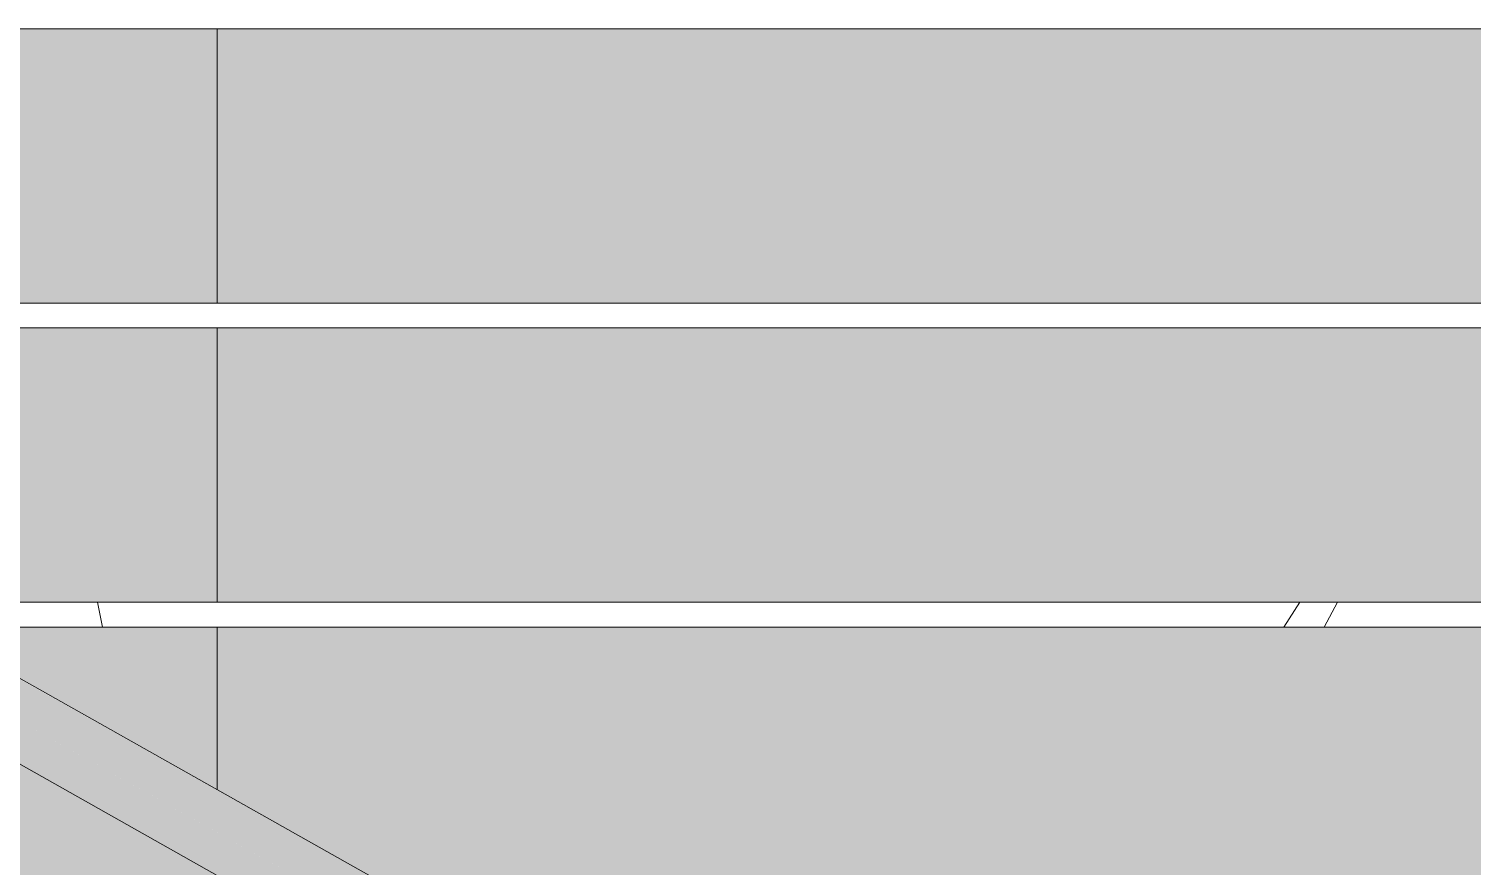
# Model space of a CAD drawing. Header units: inches. Extents: x 1822 to 8392, y -297 to 673.
# Drawn here: x 3925.31 to 3954.26, y 24.96 to 41.75 of the extents above; entities that cross this region are included whole.
import ezdxf

# ---------------------------------------------------------------- set-up
doc = ezdxf.new("R2010")
doc.units = ezdxf.units.IN
doc.header["$MEASUREMENT"] = 0
for name, color, linetype, lineweight in [('A-FLOR-HRAL', 11, 'Continuous', 9), ('A-GLAZ-CURT', 52, 'Continuous', 9), ('G-IMPT', 8, 'Continuous', 9), ('I-FURN', 30, 'Continuous', 9)]:
    doc.layers.add(name, color=color, linetype=linetype, lineweight=lineweight)

# ---------------------------------------------------------------- blocks, each defined once
blk = doc.blocks.new('Outdoor Table01 - 02ZUTB01_dwg-V2-BUILDING ELEVATION - EAST')
at = {"layer": 'G-IMPT'}
for p, q in [((3950.804, 30.25), (3950.481, 29.75)), ((3951.562, 30.25), (3951.292, 29.75))]:
    blk.add_line(p, q, dxfattribs=at)
blk = doc.blocks.new('Outdoor Table01 - Outdoor Table01-2525492-BUILDING ELEVATION - EAST')
blk.add_blockref('Outdoor Table01 - 02ZUTB01_dwg-V2-BUILDING ELEVATION - EAST', (0, 0))
blk = doc.blocks.new('Outdoor Table01 - 02ZUTB01_dwg-V3-BUILDING ELEVATION - EAST')
at = {"layer": 'G-IMPT'}
blk.add_line((3926.688, 30.25), (3926.788, 29.75), dxfattribs=at)
blk = doc.blocks.new('Outdoor Table01 - Outdoor Table01-V4-BUILDING ELEVATION - EAST')
blk.add_blockref('Outdoor Table01 - 02ZUTB01_dwg-V3-BUILDING ELEVATION - EAST', (0, 0))
blk = doc.blocks.new('Railing - Railing-2757319-BUILDING ELEVATION - EAST')
at = {"layer": 'A-FLOR-HRAL'}
for points in [[(3946.124, 16.03), (3946.124, 16.891), (3908.124, 38.28), (3908.124, 37.448), (3942.154, 18.268)], [(3945.73, 15.391), (3946.124, 15.421), (3946.124, 16.03), (3908.124, 37.448), (3908.128, 36.809), (3908.435, 36.527), (3908.635, 36.299), (3945.676, 15.421)]]:
    blk.add_hatch(color=256, dxfattribs=at).paths.add_polyline_path(points, flags=0)
for p, q in [((3946.124, 16.891), (3908.124, 38.309)), ((3908.124, 36.587), (3946.124, 15.169))]:
    blk.add_line(p, q, dxfattribs=at)
blk = doc.blocks.new('Horizontal_Siding - Horizontal_Siding-V68-BUILDING ELEVATION - EAST')
at = {"layer": 'A-GLAZ-CURT'}
h = blk.add_hatch(color=256, dxfattribs=at)
h.paths.add_polyline_path([(3929.089, 24.25), (3930.012, 24.25), (3929.089, 24.77), (3929.089, 24.437)], flags=0)
h.paths.add_polyline_path([(3937.964, 24.25), (3959.824, 24.25), (3959.824, 29.75), (3929.089, 29.75), (3929.089, 26.492), (3933.067, 24.25), (3933.774, 24.25)], flags=0)
for p, q in [((3959.824, 29.75), (3929.089, 29.75)), ((3929.089, 29.75), (3929.089, 26.492))]:
    blk.add_line(p, q, dxfattribs=at)
blk = doc.blocks.new('Horizontal_Siding - Horizontal_Siding-V69-BUILDING ELEVATION - EAST')
at = {"layer": 'A-GLAZ-CURT'}
h = blk.add_hatch(color=256, dxfattribs=at)
h.paths.add_polyline_path([(3905.883, 24.25), (3907.636, 24.25), (3907.604, 29.75), (3902.624, 29.75), (3902.624, 24.25), (3905.819, 24.25)], flags=0)
h.paths.add_polyline_path([(3900.256, 24.25), (3901.624, 24.25), (3901.581, 26), (3896.855, 26), (3896.855, 24.25)], flags=0)
h.paths.add_polyline_path([(3908.611, 24.25), (3909.74, 24.25), (3908.611, 24.886), (3908.611, 24.437)], flags=0)
h.paths.add_polyline_path([(3911.777, 24.25), (3919.367, 24.25), (3909.609, 29.75), (3908.611, 29.75), (3908.635, 26.021), (3911.445, 24.437)], flags=0)
h.paths.add_polyline_path([(3922.422, 24.25), (3929.089, 24.25), (3929.089, 24.77), (3920.254, 29.75), (3912.664, 29.75), (3922.09, 24.437)], flags=0)
h.paths.add_polyline_path([(3929.089, 26.492), (3929.089, 29.75), (3923.309, 29.75), (3925.394, 28.575)], flags=0)
h.paths.add_polyline_path([(3900.33, 27), (3901.624, 27.006), (3901.624, 29.75), (3896.855, 29.729), (3896.855, 27), (3900.312, 27)], flags=0)
for p, q in [((3929.089, 29.75), (3923.309, 29.75)), ((3929.089, 26.492), (3929.089, 29.75))]:
    blk.add_line(p, q, dxfattribs=at)
blk = doc.blocks.new('Horizontal_Siding - Horizontal_Siding-V71-BUILDING ELEVATION - EAST')
at = {"layer": 'A-GLAZ-CURT'}
blk.add_hatch(color=256, dxfattribs=at).paths.add_polyline_path([(3929.089, 30.25), (3959.824, 30.25), (3959.824, 35.75), (3929.089, 35.75), (3929.089, 30.42)], flags=0)
for p, q in [((3959.824, 35.75), (3929.089, 35.75)), ((3929.089, 35.75), (3929.089, 30.25)), ((3929.089, 30.25), (3959.824, 30.25))]:
    blk.add_line(p, q, dxfattribs=at)
blk = doc.blocks.new('Horizontal_Siding - Horizontal_Siding-V72-BUILDING ELEVATION - EAST')
at = {"layer": 'A-GLAZ-CURT'}
h = blk.add_hatch(color=256, dxfattribs=at)
h.paths.add_polyline_path([(3896.855, 30.25), (3901.624, 30.25), (3901.624, 30.706), (3897.044, 30.69), (3896.855, 30.618), (3896.855, 30.42)], flags=0)
h.paths.add_polyline_path([(3908.722, 30.25), (3908.611, 30.312), (3908.635, 30.25)], flags=0)
h.paths.add_polyline_path([(3911.777, 30.25), (3919.367, 30.25), (3909.609, 35.75), (3908.611, 35.75), (3908.635, 32.021), (3911.475, 30.42)], flags=0)
h.paths.add_polyline_path([(3904.445, 30.25), (3907.636, 30.25), (3907.636, 30.706), (3902.624, 30.704), (3902.624, 30.25), (3904.347, 30.25)], flags=0)
h.paths.add_polyline_path([(3929.089, 30.25), (3929.089, 35.75), (3912.664, 35.75), (3922.422, 30.25), (3925.394, 30.25)], flags=0)
h.paths.add_polyline_path([(3903.351, 32.206), (3907.636, 32.206), (3907.636, 35.75), (3902.624, 35.75), (3902.651, 32.206), (3903.097, 32.206)], flags=0)
h.paths.add_polyline_path([(3898.161, 33), (3901.624, 33.009), (3901.624, 35.75), (3896.855, 35.75), (3896.855, 33)], flags=0)
for p, q in [((3929.089, 35.75), (3912.664, 35.75)), ((3929.089, 30.25), (3929.089, 35.75)), ((3922.422, 30.25), (3929.089, 30.25))]:
    blk.add_line(p, q, dxfattribs=at)
blk = doc.blocks.new('Horizontal_Siding - Horizontal_Siding-V74-BUILDING ELEVATION - EAST')
at = {"layer": 'A-GLAZ-CURT'}
h = blk.add_hatch(color=256, dxfattribs=at)
h.paths.add_polyline_path([(3896.855, 36.25), (3901.624, 36.25), (3901.624, 37.5), (3896.855, 37.5), (3896.855, 36.403)], flags=0)
h.paths.add_polyline_path([(3902.624, 36.25), (3907.636, 36.25), (3907.636, 36.809), (3908.124, 36.839), (3908.124, 38.309), (3911.777, 36.25), (3929.089, 36.25), (3929.089, 41.75), (3896.855, 41.75), (3896.855, 39), (3902.124, 38.974), (3902.124, 37.5), (3902.624, 37.5), (3902.624, 36.403)], flags=0)
h.paths.add_polyline_path([(3908.611, 36.25), (3908.722, 36.25), (3908.611, 36.312)], flags=0)
for p, q in [((3929.089, 41.75), (3896.855, 41.75)), ((3929.089, 36.25), (3929.089, 41.75)), ((3911.777, 36.25), (3929.089, 36.25))]:
    blk.add_line(p, q, dxfattribs=at)

msp = doc.modelspace()

# ---------------------------------------------------------------- block references
at = {"layer": 'A-FLOR-HRAL'}
msp.add_blockref('Railing - Railing-2757319-BUILDING ELEVATION - EAST', (0, 0), dxfattribs=at)
at = {"layer": 'A-GLAZ-CURT'}
for name, p in [('Horizontal_Siding - Horizontal_Siding-V74-BUILDING ELEVATION - EAST', (0, 0)), ('Horizontal_Siding - Horizontal_Siding-V71-BUILDING ELEVATION - EAST', (0, 6)), ('Horizontal_Siding - Horizontal_Siding-V72-BUILDING ELEVATION - EAST', (0, 0)), ('Horizontal_Siding - Horizontal_Siding-V71-BUILDING ELEVATION - EAST', (0, 0)), ('Horizontal_Siding - Horizontal_Siding-V69-BUILDING ELEVATION - EAST', (0, 0)), ('Horizontal_Siding - Horizontal_Siding-V68-BUILDING ELEVATION - EAST', (0, 0))]:
    msp.add_blockref(name, p, dxfattribs=at)
at = {"layer": 'I-FURN'}
for name in ['Outdoor Table01 - Outdoor Table01-2525492-BUILDING ELEVATION - EAST', 'Outdoor Table01 - Outdoor Table01-V4-BUILDING ELEVATION - EAST']:
    msp.add_blockref(name, (0, 0), dxfattribs=at)

doc.saveas('drawing.dxf')
